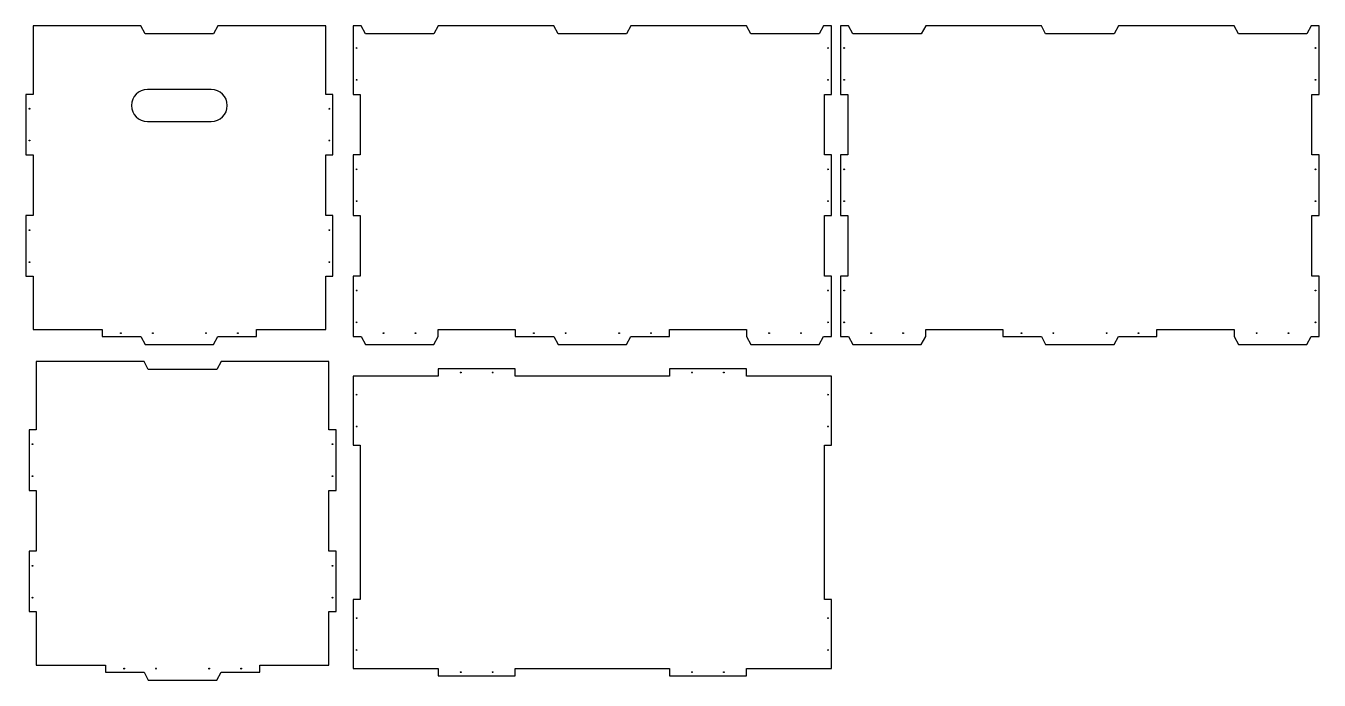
# Model space of a CAD drawing. Header units: millimetres. Extents: x 3341 to 4962, y 180 to 1001.
import ezdxf

# ---------------------------------------------------------------- set-up
doc = ezdxf.new("R2010")
doc.units = ezdxf.units.MM

msp = doc.modelspace()

# ---------------------------------------------------------------- linework, layer by layer
for p, q in [((4351, 1000.7), (4351, 1000.7)), ((4962.3, 1000.7), (4962.3, 1000.7))]:
    msp.add_line(p, q)
for points in [[(3581.6, 610.7), (3630, 610.7), (3630, 619.7), (3716.8, 619.7), (3716.8, 686.7), (3725.8, 686.7), (3725.8, 762.7), (3716.8, 762.7), (3716.8, 838.7), (3725.8, 838.7), (3725.8, 914.7), (3716.8, 914.7), (3716.8, 1000.7), (3581.6, 1000.7), (3576.2, 990.7), (3490.3, 990.7), (3484.9, 1000.7), (3349.8, 1000.7), (3349.8, 914.7), (3340.8, 914.7), (3340.8, 838.7), (3349.8, 838.7), (3349.8, 762.7), (3340.8, 762.7), (3340.8, 686.7), (3349.8, 686.7), (3349.8, 619.7), (3436.5, 619.7), (3436.5, 610.7), (3484.9, 610.7), (3490.3, 600.7), (3576.2, 600.7)], [(4099.3, 1000.7), (4093.9, 990.7), (4008.1, 990.7), (4002.6, 1000.7), (3857.6, 1000.7), (3852.2, 990.7), (3766.4, 990.7), (3761, 1000.7), (3751, 1000.7), (3751, 914.7), (3760, 914.7), (3760, 838.7), (3751, 838.7), (3751, 762.7), (3760, 762.7), (3760, 686.7), (3751, 686.7), (3751, 610.7), (3761, 610.7), (3766.4, 600.7), (3852.2, 600.7), (3857.6, 610.7), (3857.6, 619.7), (3954.3, 619.7), (3954.3, 610.7), (4002.6, 610.7), (4008.1, 600.7), (4093.9, 600.7), (4099.3, 610.7), (4147.6, 610.7), (4147.6, 619.7), (4244.3, 619.7), (4244.3, 610.7), (4249.7, 600.7), (4335.6, 600.7), (4341, 610.7), (4351, 610.7), (4351, 686.7), (4342, 686.7), (4342, 762.7), (4351, 762.7), (4351, 838.7), (4342, 838.7), (4342, 914.7), (4351, 914.7), (4351, 1000.7), (4341, 1000.7), (4335.6, 990.7), (4249.7, 990.7), (4244.3, 1000.7)], [(3488.9, 579.7), (3353.7, 579.7), (3353.7, 493.7), (3344.7, 493.7), (3344.7, 417.7), (3353.7, 417.7), (3353.7, 341.7), (3344.7, 341.7), (3344.7, 265.7), (3353.7, 265.7), (3353.7, 198.7), (3440.5, 198.7), (3440.5, 189.7), (3488.9, 189.7), (3494.3, 179.7), (3580.1, 179.7), (3585.6, 189.7), (3634, 189.7), (3634, 198.7), (3720.7, 198.7), (3720.7, 265.7), (3729.7, 265.7), (3729.7, 341.7), (3720.7, 341.7), (3720.7, 417.7), (3729.7, 417.7), (3729.7, 493.7), (3720.7, 493.7), (3720.7, 579.7), (3585.6, 579.7), (3580.1, 569.7), (3494.3, 569.7)], [(4351, 194.2), (4351, 281), (4342, 281), (4342, 474.5), (4351, 474.5), (4351, 561.2), (4244.3, 561.2), (4244.3, 570.2), (4147.6, 570.2), (4147.6, 561.2), (3954.3, 561.2), (3954.3, 570.2), (3857.6, 570.2), (3857.6, 561.2), (3751, 561.2), (3751, 474.5), (3760, 474.5), (3760, 281), (3751, 281), (3751, 194.2), (3857.6, 194.2), (3857.6, 185.2), (3954.3, 185.2), (3954.3, 194.2), (4147.6, 194.2), (4147.6, 185.2), (4244.3, 185.2), (4244.3, 194.2)]]:
    msp.add_lwpolyline(points, close=True)
for points in [[(4469, 1000.7), (4463.5, 990.7), (4377.7, 990.7), (4372.3, 1000.7), (4362.3, 1000.7), (4362.3, 914.7), (4371.3, 914.7), (4371.3, 838.7), (4362.3, 838.7), (4362.3, 762.7), (4371.3, 762.7), (4371.3, 686.7), (4362.3, 686.7), (4362.3, 610.7), (4372.3, 610.7), (4377.7, 600.7)], [(4377.7, 600.7), (4463.5, 600.7), (4469, 610.7), (4469, 619.7), (4565.6, 619.7), (4565.6, 610.7), (4614, 610.7), (4619.4, 600.7), (4705.2, 600.7), (4710.6, 610.7), (4759, 610.7), (4759, 619.7), (4855.6, 619.7), (4855.6, 610.7), (4861.1, 600.7), (4946.9, 600.7), (4952.3, 610.7), (4962.3, 610.7), (4962.3, 686.7), (4953.3, 686.7), (4953.3, 762.7), (4962.3, 762.7), (4962.3, 838.7), (4953.3, 838.7), (4953.3, 914.7), (4962.3, 914.7), (4962.3, 1000.7), (4952.3, 1000.7), (4946.9, 990.7), (4861.1, 990.7), (4855.6, 1000.7), (4710.6, 1000.7), (4705.2, 990.7), (4619.4, 990.7), (4614, 1000.7), (4469, 1000.7)]]:
    msp.add_lwpolyline(points)
msp.add_lwpolyline([(3493.3, 920.7, 1), (3493.3, 880.7), (3573.3, 880.7, 1), (3573.3, 920.7)], format="xyb", close=True)
for centre in [(3755.5, 972.9), (4346.5, 972.9), (4366.8, 972.9), (4957.8, 972.9), (3755.5, 932.9), (4346.5, 932.9), (4366.8, 932.9), (4957.8, 932.9), (3345.3, 896.7), (3721.3, 896.7), (3345.3, 856.7), (3721.3, 856.7), (3755.5, 820.7), (4346.5, 820.7), (4366.8, 820.7), (4957.8, 820.7), (3755.5, 780.7), (4346.5, 780.7), (4366.8, 780.7), (4957.8, 780.7), (3345.3, 744.2), (3721.3, 744.2), (3345.3, 704.2), (3721.3, 704.2), (3755.5, 668.7), (4346.5, 668.7), (4366.8, 668.7), (4957.8, 668.7), (3755.5, 628.7), (4346.5, 628.7), (4366.8, 628.7), (4957.8, 628.7), (3459.9, 615.2), (3499.9, 615.2), (3566.6, 615.2), (3606.6, 615.2), (3789.3, 615.2), (3829.3, 615.2), (3977.6, 615.2), (4017.6, 615.2), (4084.6, 615.2), (4124.6, 615.2), (4272.6, 615.2), (4312.6, 615.2), (4400.6, 615.2), (4440.6, 615.2), (4589, 615.2), (4629, 615.2), (4695.9, 615.2), (4735.9, 615.2), (4884, 615.2), (4924, 615.2), (3886, 565.7), (3926, 565.7), (4176, 565.7), (4216, 565.7), (3755.5, 537.9), (4346.5, 537.9), (3755.5, 497.9), (4346.5, 497.9), (3349.2, 475.7), (3725.2, 475.7), (3349.2, 435.7), (3725.2, 435.7), (3349.2, 323.2), (3725.2, 323.2), (3349.2, 283.2), (3725.2, 283.2), (3755.5, 257.6), (4346.5, 257.6), (3755.5, 217.6), (4346.5, 217.6), (3463.9, 194.2), (3503.9, 194.2), (3570.6, 194.2), (3610.6, 194.2), (3886, 189.7), (3926, 189.7), (4176, 189.7), (4216, 189.7)]:
    msp.add_circle(centre, 0.5)

doc.saveas('drawing.dxf')
